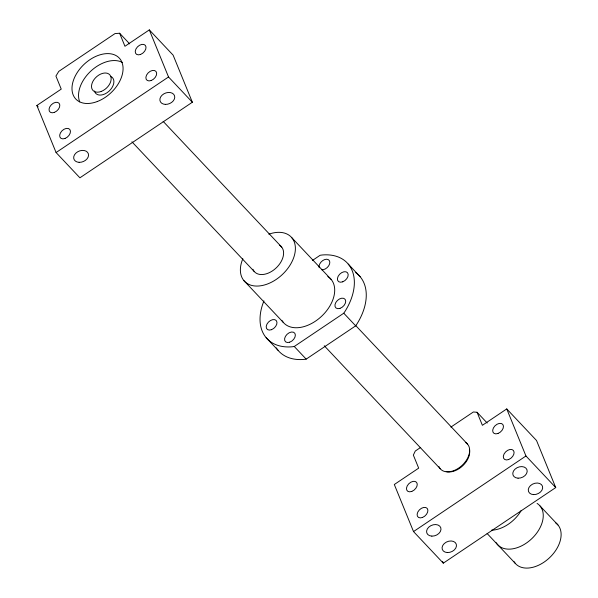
<?xml version="1.0" encoding="UTF-8"?>
<svg xmlns="http://www.w3.org/2000/svg" width="598" height="598" viewBox="0 0 598 598"><rect width="100%" height="100%" fill="white"/><g stroke="black" fill="none" stroke-linecap="round" stroke-linejoin="round"><path stroke-width="0.9" d="M263.942 300.899A55.151 36.119 -43.3 0 0 292.235 346.773L294.261 346.489L343.768 313.21L345.106 311.237A55.151 36.119 -43.3 0 0 322.15 254.995L320.124 255.279L312.388 260.481M276.261 347.872A55.151 36.119 -43.3 0 0 304.143 359.405L306.176 359.121L355.675 325.843L357.013 323.869A55.151 36.119 -43.3 0 0 355.698 272.613M119.63 33.241L124.952 46.278L149.313 29.9L173.136 55.166L192.347 102.236L79.908 177.815L56.085 152.55L36.874 105.487L61.235 89.109L55.92 76.073L58.776 71.386L114.995 33.593L119.63 33.241L129.661 43.878M56.085 152.55L168.524 76.97L149.313 29.9M420.7 447.394L415.281 451.042L413.353 455.1L418.675 468.137L394.314 484.515L413.517 531.577L443.297 563.159L555.736 487.572L536.533 440.509L506.745 408.927L482.384 425.305L477.069 412.269L473.369 411.985L450.907 427.084M413.517 531.577L525.956 455.99L506.745 408.927M348.238 264.084L360.146 276.717M168.524 76.97L192.347 102.236M525.956 455.99L555.736 487.572M477.069 412.269L487.206 423.018M291.824 237.735L331.135 279.416M540.069 505.998L557.941 524.947M163.142 121.357L281.733 247.116M355.451 325.282L467.629 444.239M343.768 313.21L355.675 325.843M131.934 141.816L254.367 271.649M324.243 345.741L440.27 468.772M487.108 533.498L515.184 563.279M243.939 280.664L283.25 322.352M294.261 346.489L306.176 359.121M266.147 337.683L278.063 350.316M36.874 105.487L38.13 106.818M442.602 561.447L443.297 563.159M465.722 442.587A18.381 12.042 -43.3 0 1 461.693 465.745A18.381 12.042 -43.3 0 1 438.962 466.582M555.512 522.727A28.726 18.815 -43.3 0 1 549.398 557.867A28.726 18.815 -43.3 0 1 514.041 561.664M521.307 510.371A28.726 18.815 -43.3 0 1 491.429 530.202M537.086 503.411A28.726 18.815 -43.3 0 1 531.891 538.574A28.726 18.815 -43.3 0 1 496.168 542.715M469.408 449.315A17.237 11.295 -43.3 0 1 462.882 465.625A17.237 11.295 -43.3 0 1 446.198 471.613M110.712 76.424A11.489 7.527 -43.3 0 1 108.918 91.277A11.489 7.527 -43.3 0 1 94.454 91.008M79.713 101.877A29.87 19.57 -43.3 0 1 91.113 70.841A29.87 19.57 -43.3 0 1 122.605 62.528M268.838 234.199A32.172 21.072 -43.3 0 1 295.016 252.692A32.172 21.072 -43.3 0 1 259.838 285.896A32.172 21.072 -43.3 0 1 242.848 258.74M327.794 276.53A32.172 21.072 -43.3 0 1 321.978 315.908A32.172 21.072 -43.3 0 1 281.964 320.543M319.197 267.755A6.316 4.141 -43.3 0 1 324.572 259.607A6.316 4.141 -43.3 0 1 329.58 263.95A6.316 4.141 -43.3 0 1 321.447 269.705M279.655 245.277A18.381 12.042 -43.3 0 1 275.626 268.435A18.381 12.042 -43.3 0 1 252.887 269.279M101.256 91.427A11.489 7.527 -43.3 0 0 109.89 74.929A11.489 7.527 -43.3 0 0 92.869 81.433A11.489 7.527 -43.3 0 0 101.256 91.427M447.334 552.552A7.468 5.472 -22.2 0 0 456.259 544.135A7.468 5.472 -22.2 0 0 444.217 543.597A7.468 5.472 -22.2 0 0 447.334 552.552M431.853 536.129A7.468 5.472 -22.2 0 0 440.771 527.713A7.468 5.472 -22.2 0 0 428.729 527.174A7.468 5.472 -22.2 0 0 431.853 536.129M518.055 478.183A7.468 5.472 -22.2 0 0 526.973 469.766A7.468 5.472 -22.2 0 0 514.93 469.228A7.468 5.472 -22.2 0 0 518.055 478.183M533.536 494.606A7.468 5.472 -22.2 0 0 542.461 486.189A7.468 5.472 -22.2 0 0 530.419 485.651A7.468 5.472 -22.2 0 0 533.536 494.606M411.813 491.414A6.316 4.141 -43.3 0 0 416.567 482.339A6.316 4.141 -43.3 0 0 407.208 485.912A6.316 4.141 -43.3 0 0 411.813 491.414M498.014 433.46A6.316 4.141 -43.3 0 0 502.769 424.386A6.316 4.141 -43.3 0 0 493.41 427.966A6.316 4.141 -43.3 0 0 498.014 433.46M508.659 459.533A6.316 4.141 -43.3 0 0 513.405 450.458A6.316 4.141 -43.3 0 0 504.047 454.031A6.316 4.141 -43.3 0 0 508.659 459.533M422.457 517.479A6.316 4.141 -43.3 0 0 427.204 508.405A6.316 4.141 -43.3 0 0 417.845 511.985A6.316 4.141 -43.3 0 0 422.457 517.479M165.317 104.388A7.699 5.636 -22.2 0 0 174.519 95.71A7.699 5.636 -22.2 0 0 162.103 95.157A7.699 5.636 -22.2 0 0 165.317 104.388M54.381 112.387A6.316 4.141 -43.3 0 0 59.127 103.312A6.316 4.141 -43.3 0 0 49.769 106.885A6.316 4.141 -43.3 0 0 54.381 112.387M151.219 80.506A6.316 4.141 -43.3 0 0 155.966 71.431A6.316 4.141 -43.3 0 0 146.607 75.004A6.316 4.141 -43.3 0 0 151.219 80.506M140.582 54.44A6.316 4.141 -43.3 0 0 145.329 45.366A6.316 4.141 -43.3 0 0 135.97 48.939A6.316 4.141 -43.3 0 0 140.582 54.44M65.018 138.459A6.316 4.141 -43.3 0 0 69.764 129.377A6.316 4.141 -43.3 0 0 60.405 132.958A6.316 4.141 -43.3 0 0 65.018 138.459M97.302 101.518A29.87 19.57 -43.3 0 0 119.757 58.619A29.87 19.57 -43.3 0 0 75.512 75.52A29.87 19.57 -43.3 0 0 97.302 101.518M79.115 162.335A7.699 5.636 -22.2 0 0 88.317 153.664A7.699 5.636 -22.2 0 0 75.901 153.103A7.699 5.636 -22.2 0 0 79.115 162.335M339.978 308.374A6.316 4.141 -43.3 0 0 345.143 299.374A6.316 4.141 -43.3 0 0 335.807 302.506A6.316 4.141 -43.3 0 0 339.978 308.374M289.626 342.228A6.316 4.141 -43.3 0 0 294.792 333.221A6.316 4.141 -43.3 0 0 285.448 336.353A6.316 4.141 -43.3 0 0 289.626 342.228M271.544 329.677A6.316 4.141 -43.3 0 0 276.291 320.603A6.316 4.141 -43.3 0 0 266.932 324.176A6.316 4.141 -43.3 0 0 271.544 329.677M342.751 281.808A6.316 4.141 -43.3 0 0 347.498 272.733A6.316 4.141 -43.3 0 0 338.139 276.306A6.316 4.141 -43.3 0 0 342.751 281.808"/></g></svg>
